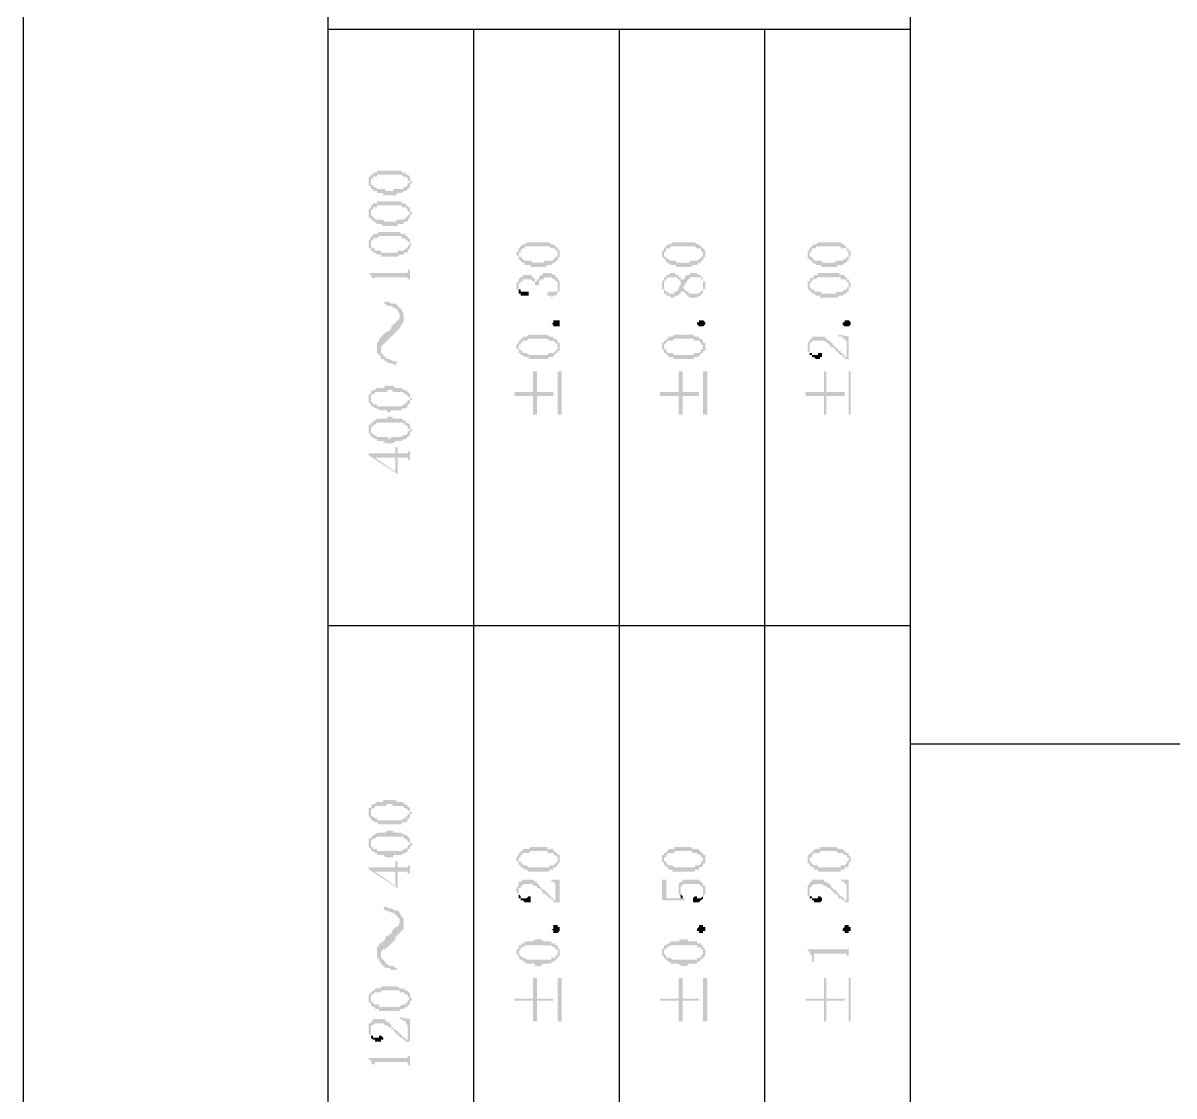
# Model space of a CAD drawing. Header units: inches. Extents: x 3613 to 8393, y -2205 to -794.
# Drawn here: x 7973.29 to 7998.61, y -1455.71 to -1432.08 of the extents above; entities that cross this region are included whole.
import ezdxf

# ---------------------------------------------------------------- set-up
doc = ezdxf.new("R2010")
doc.units = ezdxf.units.IN
doc.header["$MEASUREMENT"] = 0

msp = doc.modelspace()

# ---------------------------------------------------------------- hatches: boundary and pattern name
at = {"transparency": 33554559}
for points in [[(7980.895, -1435.605), (7980.895, -1435.65), (7980.895, -1435.65), (7980.94, -1435.695), (7980.94, -1435.56), (7980.94, -1435.514), (7980.985, -1435.514), (7980.985, -1435.469), (7981.076, -1435.469), (7981.076, -1435.424), (7981.617, -1435.424), (7981.662, -1435.469), (7981.707, -1435.469), (7981.752, -1435.514), (7981.752, -1435.56), (7981.798, -1435.56), (7981.798, -1435.605), (7981.798, -1435.469), (7981.752, -1435.424), (7981.707, -1435.424), (7981.707, -1435.379), (7981.617, -1435.379), (7981.617, -1435.334), (7981.076, -1435.334), (7981.076, -1435.379), (7980.985, -1435.379), (7980.985, -1435.424), (7980.94, -1435.424), (7980.94, -1435.469), (7980.895, -1435.469), (7980.895, -1435.514), (7980.895, -1435.56)], [(7980.94, -1435.695), (7980.94, -1435.74), (7980.985, -1435.74), (7980.985, -1435.785), (7981.076, -1435.785), (7981.076, -1435.83), (7981.211, -1435.83), (7981.211, -1435.876), (7981.482, -1435.876), (7981.527, -1435.83), (7981.617, -1435.83), (7981.662, -1435.785), (7981.707, -1435.785), (7981.752, -1435.74), (7981.752, -1435.74), (7981.798, -1435.695), (7981.798, -1435.65), (7981.798, -1435.65), (7981.843, -1435.605), (7981.843, -1435.56), (7981.798, -1435.56), (7981.798, -1435.514), (7981.798, -1435.469), (7981.798, -1435.605), (7981.752, -1435.605), (7981.752, -1435.65), (7981.752, -1435.65), (7981.707, -1435.695), (7981.662, -1435.695), (7981.662, -1435.74), (7981.437, -1435.74), (7981.437, -1435.785), (7981.256, -1435.785), (7981.256, -1435.74), (7981.076, -1435.74), (7981.03, -1435.695), (7980.985, -1435.695), (7980.985, -1435.65), (7980.94, -1435.65), (7980.94, -1435.605), (7980.94, -1435.605)], [(7980.895, -1436.282), (7980.895, -1436.372), (7980.94, -1436.372), (7980.94, -1436.282), (7980.94, -1436.237), (7980.94, -1436.191), (7980.985, -1436.191), (7980.985, -1436.146), (7981.076, -1436.146), (7981.076, -1436.101), (7981.617, -1436.101), (7981.617, -1436.146), (7981.707, -1436.146), (7981.752, -1436.191), (7981.752, -1436.237), (7981.798, -1436.237), (7981.798, -1436.282), (7981.798, -1436.146), (7981.752, -1436.146), (7981.752, -1436.101), (7981.707, -1436.101), (7981.707, -1436.056), (7981.617, -1436.056), (7981.617, -1436.011), (7981.076, -1436.011), (7981.076, -1436.056), (7980.985, -1436.056), (7980.985, -1436.101), (7980.94, -1436.101), (7980.94, -1436.146), (7980.94, -1436.146), (7980.895, -1436.191), (7980.895, -1436.237), (7980.895, -1436.237)], [(7980.94, -1436.372), (7980.94, -1436.417), (7980.985, -1436.417), (7980.985, -1436.462), (7981.03, -1436.462), (7981.076, -1436.507), (7981.166, -1436.507), (7981.211, -1436.552), (7981.527, -1436.552), (7981.527, -1436.507), (7981.662, -1436.507), (7981.662, -1436.462), (7981.752, -1436.462), (7981.752, -1436.417), (7981.752, -1436.417), (7981.798, -1436.372), (7981.798, -1436.327), (7981.798, -1436.327), (7981.843, -1436.282), (7981.843, -1436.237), (7981.798, -1436.237), (7981.798, -1436.191), (7981.798, -1436.146), (7981.798, -1436.282), (7981.798, -1436.282), (7981.752, -1436.327), (7981.752, -1436.327), (7981.707, -1436.372), (7981.707, -1436.372), (7981.662, -1436.417), (7981.527, -1436.417), (7981.482, -1436.462), (7981.256, -1436.462), (7981.211, -1436.417), (7981.03, -1436.417), (7981.03, -1436.372), (7980.985, -1436.372), (7980.985, -1436.327), (7980.94, -1436.327), (7980.94, -1436.282), (7980.94, -1436.282)], [(7980.895, -1436.959), (7980.895, -1437.004), (7980.895, -1437.049), (7980.94, -1437.049), (7980.94, -1437.094), (7980.94, -1436.959), (7980.94, -1436.914), (7980.94, -1436.868), (7980.985, -1436.868), (7980.985, -1436.823), (7981.076, -1436.823), (7981.121, -1436.778), (7981.617, -1436.778), (7981.617, -1436.823), (7981.707, -1436.823), (7981.707, -1436.868), (7981.752, -1436.868), (7981.752, -1436.914), (7981.798, -1436.914), (7981.798, -1436.959), (7981.798, -1436.823), (7981.752, -1436.823), (7981.752, -1436.778), (7981.707, -1436.778), (7981.707, -1436.733), (7981.617, -1436.733), (7981.572, -1436.688), (7981.121, -1436.688), (7981.076, -1436.733), (7980.985, -1436.733), (7980.985, -1436.778), (7980.94, -1436.778), (7980.94, -1436.823), (7980.94, -1436.823), (7980.895, -1436.868), (7980.895, -1436.914), (7980.895, -1436.914)], [(7980.94, -1437.094), (7980.985, -1437.094), (7980.985, -1437.139), (7981.03, -1437.139), (7981.076, -1437.184), (7981.166, -1437.184), (7981.166, -1437.229), (7981.527, -1437.229), (7981.572, -1437.184), (7981.662, -1437.184), (7981.662, -1437.139), (7981.752, -1437.139), (7981.752, -1437.094), (7981.752, -1437.094), (7981.798, -1437.049), (7981.798, -1437.004), (7981.798, -1437.004), (7981.843, -1436.959), (7981.843, -1436.959), (7981.798, -1436.914), (7981.798, -1436.868), (7981.798, -1436.823), (7981.798, -1436.959), (7981.798, -1436.959), (7981.752, -1437.004), (7981.752, -1437.049), (7981.707, -1437.049), (7981.662, -1437.094), (7981.527, -1437.094), (7981.527, -1437.139), (7981.166, -1437.139), (7981.166, -1437.094), (7981.03, -1437.094), (7981.03, -1437.049), (7980.985, -1437.049), (7980.94, -1437.004), (7980.94, -1436.959), (7980.94, -1436.959)], [(7984.144, -1437.184), (7984.144, -1437.184), (7984.19, -1437.229), (7984.19, -1437.275), (7984.19, -1437.184), (7984.19, -1437.139), (7984.235, -1437.139), (7984.235, -1437.094), (7984.235, -1437.094), (7984.28, -1437.049), (7984.325, -1437.049), (7984.325, -1437.004), (7984.867, -1437.004), (7984.912, -1437.049), (7985.002, -1437.049), (7985.002, -1437.094), (7985.047, -1437.094), (7985.047, -1437.139), (7985.047, -1437.184), (7985.047, -1437.049), (7985.047, -1437.049), (7985.002, -1437.004), (7985.002, -1437.004), (7984.957, -1436.959), (7984.912, -1436.959), (7984.867, -1436.914), (7984.37, -1436.914), (7984.325, -1436.959), (7984.28, -1436.959), (7984.235, -1437.004), (7984.235, -1437.004), (7984.19, -1437.049), (7984.19, -1437.094), (7984.19, -1437.094), (7984.144, -1437.139), (7984.144, -1437.139)], [(7987.349, -1437.184), (7987.349, -1437.229), (7987.394, -1437.275), (7987.394, -1437.184), (7987.394, -1437.139), (7987.394, -1437.139), (7987.439, -1437.094), (7987.439, -1437.049), (7987.529, -1437.049), (7987.529, -1437.004), (7988.071, -1437.004), (7988.116, -1437.049), (7988.206, -1437.049), (7988.206, -1437.094), (7988.206, -1437.094), (7988.252, -1437.139), (7988.252, -1437.184), (7988.252, -1437.049), (7988.252, -1437.049), (7988.206, -1437.004), (7988.206, -1437.004), (7988.161, -1436.959), (7988.116, -1436.959), (7988.071, -1436.914), (7987.575, -1436.914), (7987.529, -1436.959), (7987.484, -1436.959), (7987.439, -1437.004), (7987.439, -1437.004), (7987.394, -1437.049), (7987.394, -1437.094), (7987.349, -1437.094), (7987.349, -1437.139), (7987.349, -1437.139)], [(7990.553, -1437.184), (7990.553, -1437.275), (7990.598, -1437.275), (7990.598, -1437.184), (7990.598, -1437.139), (7990.598, -1437.139), (7990.644, -1437.094), (7990.644, -1437.049), (7990.734, -1437.049), (7990.734, -1437.004), (7991.275, -1437.004), (7991.275, -1437.049), (7991.411, -1437.049), (7991.411, -1437.094), (7991.411, -1437.094), (7991.456, -1437.139), (7991.456, -1437.184), (7991.456, -1437.049), (7991.411, -1437.049), (7991.411, -1437.004), (7991.366, -1437.004), (7991.366, -1436.959), (7991.321, -1436.959), (7991.275, -1436.914), (7990.779, -1436.914), (7990.734, -1436.959), (7990.689, -1436.959), (7990.644, -1437.004), (7990.644, -1437.004), (7990.598, -1437.049), (7990.598, -1437.094), (7990.553, -1437.094), (7990.553, -1437.139), (7990.553, -1437.139)], [(7984.19, -1437.275), (7984.235, -1437.32), (7984.235, -1437.32), (7984.28, -1437.365), (7984.325, -1437.365), (7984.325, -1437.41), (7984.46, -1437.41), (7984.46, -1437.455), (7984.776, -1437.455), (7984.821, -1437.41), (7984.912, -1437.41), (7984.957, -1437.365), (7985.002, -1437.365), (7985.002, -1437.32), (7985.047, -1437.32), (7985.047, -1437.275), (7985.047, -1437.275), (7985.092, -1437.229), (7985.092, -1437.184), (7985.092, -1437.139), (7985.092, -1437.094), (7985.092, -1437.094), (7985.047, -1437.049), (7985.047, -1437.184), (7985.047, -1437.229), (7985.002, -1437.229), (7985.002, -1437.275), (7984.957, -1437.275), (7984.957, -1437.32), (7984.776, -1437.32), (7984.731, -1437.365), (7984.506, -1437.365), (7984.46, -1437.32), (7984.325, -1437.32), (7984.28, -1437.275), (7984.28, -1437.275), (7984.235, -1437.229), (7984.19, -1437.229), (7984.19, -1437.184), (7984.19, -1437.184)], [(7987.394, -1437.275), (7987.439, -1437.32), (7987.439, -1437.365), (7987.484, -1437.365), (7987.529, -1437.41), (7987.665, -1437.41), (7987.665, -1437.455), (7987.981, -1437.455), (7988.026, -1437.41), (7988.116, -1437.41), (7988.161, -1437.365), (7988.206, -1437.365), (7988.206, -1437.32), (7988.252, -1437.32), (7988.252, -1437.275), (7988.252, -1437.275), (7988.297, -1437.229), (7988.297, -1437.184), (7988.297, -1437.139), (7988.297, -1437.094), (7988.297, -1437.094), (7988.252, -1437.049), (7988.252, -1437.184), (7988.252, -1437.229), (7988.206, -1437.229), (7988.206, -1437.275), (7988.161, -1437.275), (7988.116, -1437.32), (7987.981, -1437.32), (7987.936, -1437.365), (7987.665, -1437.365), (7987.665, -1437.32), (7987.529, -1437.32), (7987.484, -1437.275), (7987.439, -1437.275), (7987.439, -1437.229), (7987.394, -1437.229), (7987.394, -1437.184), (7987.394, -1437.184)], [(7990.598, -1437.275), (7990.598, -1437.32), (7990.644, -1437.32), (7990.644, -1437.365), (7990.689, -1437.365), (7990.734, -1437.41), (7990.824, -1437.41), (7990.869, -1437.455), (7991.185, -1437.455), (7991.23, -1437.41), (7991.321, -1437.41), (7991.366, -1437.365), (7991.411, -1437.365), (7991.411, -1437.32), (7991.456, -1437.32), (7991.456, -1437.275), (7991.456, -1437.229), (7991.501, -1437.229), (7991.501, -1437.184), (7991.501, -1437.139), (7991.501, -1437.094), (7991.456, -1437.094), (7991.456, -1437.049), (7991.456, -1437.184), (7991.456, -1437.229), (7991.411, -1437.229), (7991.411, -1437.275), (7991.366, -1437.275), (7991.321, -1437.32), (7991.185, -1437.32), (7991.14, -1437.365), (7990.869, -1437.365), (7990.869, -1437.32), (7990.689, -1437.32), (7990.689, -1437.275), (7990.644, -1437.275), (7990.644, -1437.229), (7990.598, -1437.229), (7990.598, -1437.184), (7990.598, -1437.184)], [(7980.895, -1437.591), (7980.895, -1437.591), (7980.94, -1437.636), (7980.94, -1437.681), (7980.985, -1437.681), (7980.985, -1437.726), (7980.985, -1437.816), (7980.985, -1437.726), (7981.03, -1437.681), (7981.752, -1437.681), (7981.752, -1437.726), (7981.798, -1437.726), (7981.798, -1437.816), (7981.798, -1437.41), (7981.798, -1437.5), (7981.798, -1437.5), (7981.752, -1437.545), (7981.752, -1437.591), (7981.707, -1437.591)], [(7984.144, -1437.861), (7984.144, -1437.952), (7984.19, -1437.952), (7984.19, -1437.997), (7984.19, -1437.861), (7984.19, -1437.816), (7984.235, -1437.816), (7984.235, -1437.771), (7984.28, -1437.771), (7984.28, -1437.726), (7984.46, -1437.726), (7984.506, -1437.771), (7984.551, -1437.771), (7984.551, -1437.816), (7984.551, -1437.861), (7984.596, -1437.861), (7984.596, -1437.952), (7984.596, -1437.861), (7984.641, -1437.861), (7984.641, -1437.816), (7984.641, -1437.771), (7984.641, -1437.771), (7984.686, -1437.726), (7984.731, -1437.726), (7984.776, -1437.681), (7984.912, -1437.681), (7984.957, -1437.726), (7985.002, -1437.726), (7985.002, -1437.771), (7985.047, -1437.771), (7985.047, -1437.816), (7985.047, -1437.906), (7985.047, -1437.726), (7985.047, -1437.681), (7985.002, -1437.681), (7985.002, -1437.636), (7984.957, -1437.636), (7984.912, -1437.591), (7984.731, -1437.591), (7984.731, -1437.636), (7984.686, -1437.636), (7984.641, -1437.681), (7984.641, -1437.726), (7984.596, -1437.726), (7984.596, -1437.816), (7984.596, -1437.771), (7984.551, -1437.771), (7984.551, -1437.726), (7984.551, -1437.726), (7984.506, -1437.681), (7984.506, -1437.681), (7984.46, -1437.636), (7984.28, -1437.636), (7984.28, -1437.681), (7984.235, -1437.681), (7984.19, -1437.726), (7984.19, -1437.771), (7984.19, -1437.771), (7984.144, -1437.816), (7984.144, -1437.816)], [(7984.821, -1438.042), (7984.821, -1438.087), (7984.912, -1438.087), (7984.912, -1438.132), (7984.912, -1438.132), (7984.957, -1438.087), (7985.002, -1438.087), (7985.047, -1438.042), (7985.047, -1437.997), (7985.092, -1437.997), (7985.092, -1437.952), (7985.092, -1437.861), (7985.092, -1437.816), (7985.092, -1437.771), (7985.092, -1437.771), (7985.047, -1437.726), (7985.047, -1437.906), (7985.047, -1437.997), (7984.867, -1437.997)], [(7987.349, -1437.861), (7987.349, -1437.952), (7987.394, -1437.952), (7987.394, -1437.997), (7987.394, -1438.042), (7987.439, -1438.042), (7987.439, -1438.087), (7987.529, -1438.087), (7987.529, -1438.132), (7987.62, -1438.132), (7987.62, -1438.087), (7987.71, -1438.087), (7987.71, -1438.042), (7987.755, -1438.042), (7987.755, -1437.997), (7987.8, -1437.997), (7987.8, -1437.952), (7987.8, -1437.997), (7987.8, -1437.906), (7987.8, -1437.906), (7987.845, -1437.861), (7987.845, -1437.816), (7987.89, -1437.816), (7987.89, -1437.771), (7987.89, -1437.771), (7987.936, -1437.726), (7987.936, -1437.726), (7987.981, -1437.681), (7988.206, -1437.681), (7988.206, -1437.726), (7988.252, -1437.726), (7988.252, -1437.816), (7988.252, -1437.997), (7988.252, -1437.952), (7988.297, -1437.952), (7988.297, -1437.906), (7988.297, -1437.816), (7988.297, -1437.771), (7988.252, -1437.771), (7988.252, -1437.726), (7988.252, -1437.681), (7988.206, -1437.681), (7988.206, -1437.636), (7988.161, -1437.636), (7988.116, -1437.591), (7987.981, -1437.591), (7987.936, -1437.636), (7987.89, -1437.636), (7987.845, -1437.681), (7987.845, -1437.726), (7987.8, -1437.726), (7987.8, -1437.771), (7987.8, -1437.726), (7987.755, -1437.816), (7987.755, -1437.861), (7987.755, -1437.861), (7987.71, -1437.906), (7987.71, -1437.952), (7987.71, -1437.952), (7987.665, -1437.997), (7987.62, -1437.997), (7987.62, -1438.042), (7987.484, -1438.042), (7987.484, -1437.997), (7987.439, -1437.997), (7987.394, -1437.952), (7987.394, -1437.906), (7987.394, -1437.726), (7987.394, -1437.726), (7987.349, -1437.771), (7987.349, -1437.816), (7987.349, -1437.816)], [(7987.394, -1437.726), (7987.394, -1437.861), (7987.394, -1437.816), (7987.394, -1437.771), (7987.394, -1437.771), (7987.439, -1437.726), (7987.439, -1437.726), (7987.484, -1437.681), (7987.665, -1437.681), (7987.71, -1437.726), (7987.71, -1437.726), (7987.755, -1437.771), (7987.755, -1437.816), (7987.8, -1437.726), (7987.755, -1437.726), (7987.755, -1437.681), (7987.71, -1437.681), (7987.71, -1437.636), (7987.665, -1437.636), (7987.62, -1437.591), (7987.529, -1437.591), (7987.484, -1437.636), (7987.439, -1437.636), (7987.439, -1437.681), (7987.394, -1437.681)], [(7990.553, -1437.861), (7990.553, -1437.906), (7990.553, -1437.952), (7990.598, -1437.952), (7990.598, -1437.997), (7990.598, -1437.861), (7990.598, -1437.816), (7990.598, -1437.816), (7990.644, -1437.771), (7990.644, -1437.726), (7990.734, -1437.726), (7990.779, -1437.681), (7991.275, -1437.681), (7991.275, -1437.726), (7991.366, -1437.726), (7991.411, -1437.771), (7991.411, -1437.771), (7991.456, -1437.816), (7991.456, -1437.861), (7991.456, -1437.726), (7991.411, -1437.726), (7991.411, -1437.681), (7991.366, -1437.681), (7991.366, -1437.636), (7991.275, -1437.636), (7991.23, -1437.591), (7990.779, -1437.591), (7990.779, -1437.636), (7990.689, -1437.636), (7990.689, -1437.681), (7990.644, -1437.681), (7990.598, -1437.726), (7990.598, -1437.771), (7990.553, -1437.771), (7990.553, -1437.816), (7990.553, -1437.816)], [(7990.598, -1437.997), (7990.644, -1437.997), (7990.644, -1438.042), (7990.689, -1438.042), (7990.734, -1438.087), (7990.824, -1438.087), (7990.824, -1438.132), (7991.23, -1438.132), (7991.23, -1438.087), (7991.321, -1438.087), (7991.366, -1438.042), (7991.411, -1438.042), (7991.411, -1437.997), (7991.456, -1437.997), (7991.456, -1437.952), (7991.456, -1437.906), (7991.501, -1437.906), (7991.501, -1437.861), (7991.501, -1437.816), (7991.501, -1437.816), (7991.456, -1437.771), (7991.456, -1437.726), (7991.456, -1437.861), (7991.456, -1437.906), (7991.411, -1437.906), (7991.411, -1437.952), (7991.366, -1437.952), (7991.321, -1437.997), (7991.185, -1437.997), (7991.185, -1438.042), (7990.869, -1438.042), (7990.824, -1437.997), (7990.689, -1437.997), (7990.689, -1437.952), (7990.644, -1437.952), (7990.598, -1437.906), (7990.598, -1437.861), (7990.598, -1437.861)], [(7984.19, -1437.997), (7984.19, -1438.042), (7984.235, -1438.042), (7984.235, -1438.087), (7984.415, -1438.087), (7984.415, -1438.042), (7984.415, -1437.997), (7984.235, -1437.997), (7984.235, -1437.952), (7984.19, -1437.952), (7984.19, -1437.906), (7984.19, -1437.906)], [(7987.8, -1437.997), (7987.845, -1437.997), (7987.845, -1438.042), (7987.89, -1438.042), (7987.89, -1438.087), (7987.936, -1438.087), (7987.936, -1438.132), (7988.116, -1438.132), (7988.161, -1438.087), (7988.206, -1438.087), (7988.206, -1438.042), (7988.252, -1438.042), (7988.252, -1437.997), (7988.252, -1437.861), (7988.252, -1437.952), (7988.252, -1437.952), (7988.206, -1437.997), (7988.206, -1437.997), (7988.161, -1438.042), (7987.936, -1438.042), (7987.936, -1437.997), (7987.89, -1437.997), (7987.845, -1437.952), (7987.845, -1437.952), (7987.8, -1437.906)], [(7981.211, -1438.268), (7981.256, -1438.268), (7981.301, -1438.313), (7981.391, -1438.313), (7981.437, -1438.358), (7981.482, -1438.358), (7981.527, -1438.403), (7981.572, -1438.493), (7981.572, -1438.809), (7981.572, -1438.809), (7981.617, -1438.719), (7981.662, -1438.674), (7981.662, -1438.493), (7981.617, -1438.403), (7981.572, -1438.358), (7981.572, -1438.358), (7981.527, -1438.313), (7981.482, -1438.268), (7981.391, -1438.268), (7981.346, -1438.222), (7981.256, -1438.222)], [(7981.076, -1439.26), (7981.076, -1439.351), (7981.121, -1439.396), (7981.166, -1439.441), (7981.166, -1439.26), (7981.166, -1439.215), (7981.211, -1439.17), (7981.256, -1439.125), (7981.301, -1439.08), (7981.346, -1439.035), (7981.391, -1438.99), (7981.437, -1438.945), (7981.482, -1438.899), (7981.482, -1438.899), (7981.527, -1438.854), (7981.572, -1438.809), (7981.572, -1438.538), (7981.572, -1438.583), (7981.527, -1438.629), (7981.482, -1438.674), (7981.437, -1438.719), (7981.391, -1438.764), (7981.391, -1438.809), (7981.346, -1438.854), (7981.256, -1438.899), (7981.256, -1438.899), (7981.211, -1438.945), (7981.166, -1438.99), (7981.121, -1439.035), (7981.121, -1439.08), (7981.076, -1439.125), (7981.076, -1439.17)], [(7985.092, -1438.719), (7985.092, -1438.764), (7984.957, -1438.764), (7984.957, -1438.719), (7984.912, -1438.719), (7984.957, -1438.674), (7984.957, -1438.629), (7985.092, -1438.629), (7985.092, -1438.674), (7985.092, -1438.719)], [(7988.297, -1438.719), (7988.297, -1438.719), (7988.252, -1438.764), (7988.161, -1438.764), (7988.116, -1438.719), (7988.116, -1438.674), (7988.161, -1438.674), (7988.161, -1438.629), (7988.252, -1438.629), (7988.297, -1438.674), (7988.297, -1438.719)], [(7991.501, -1438.719), (7991.501, -1438.719), (7991.456, -1438.764), (7991.366, -1438.764), (7991.321, -1438.719), (7991.321, -1438.674), (7991.366, -1438.674), (7991.366, -1438.629), (7991.456, -1438.629), (7991.501, -1438.674), (7991.501, -1438.719)], [(7984.144, -1439.215), (7984.144, -1439.26), (7984.19, -1439.26), (7984.19, -1439.306), (7984.19, -1439.351), (7984.19, -1439.215), (7984.19, -1439.17), (7984.235, -1439.17), (7984.235, -1439.125), (7984.28, -1439.125), (7984.28, -1439.08), (7984.37, -1439.08), (7984.415, -1439.035), (7984.821, -1439.035), (7984.867, -1439.08), (7984.957, -1439.08), (7985.002, -1439.125), (7985.002, -1439.125), (7985.047, -1439.17), (7985.047, -1439.215), (7985.047, -1439.08), (7985.047, -1439.08), (7985.002, -1439.035), (7984.957, -1439.035), (7984.957, -1438.99), (7984.867, -1438.99), (7984.821, -1438.945), (7984.415, -1438.945), (7984.37, -1438.99), (7984.28, -1438.99), (7984.28, -1439.035), (7984.235, -1439.035), (7984.235, -1439.08), (7984.19, -1439.08), (7984.19, -1439.125), (7984.19, -1439.125), (7984.144, -1439.17), (7984.144, -1439.17)], [(7987.349, -1439.215), (7987.349, -1439.26), (7987.349, -1439.26), (7987.394, -1439.306), (7987.394, -1439.351), (7987.394, -1439.215), (7987.394, -1439.17), (7987.394, -1439.17), (7987.439, -1439.125), (7987.439, -1439.125), (7987.484, -1439.08), (7987.575, -1439.08), (7987.62, -1439.035), (7988.026, -1439.035), (7988.071, -1439.08), (7988.161, -1439.08), (7988.206, -1439.125), (7988.206, -1439.17), (7988.252, -1439.17), (7988.252, -1439.215), (7988.252, -1439.08), (7988.252, -1439.08), (7988.206, -1439.035), (7988.161, -1439.035), (7988.161, -1438.99), (7988.071, -1438.99), (7988.026, -1438.945), (7987.62, -1438.945), (7987.575, -1438.99), (7987.484, -1438.99), (7987.484, -1439.035), (7987.439, -1439.035), (7987.439, -1439.08), (7987.394, -1439.08), (7987.394, -1439.125), (7987.349, -1439.125), (7987.349, -1439.17), (7987.349, -1439.17)], [(7990.553, -1439.215), (7990.553, -1439.26), (7990.553, -1439.306), (7990.553, -1439.306), (7990.598, -1439.351), (7990.598, -1439.215), (7990.598, -1439.125), (7990.644, -1439.125), (7990.644, -1439.08), (7990.914, -1439.08), (7990.959, -1439.125), (7991.005, -1439.125), (7991.005, -1439.17), (7991.05, -1439.17), (7991.05, -1439.215), (7991.095, -1439.215), (7991.14, -1439.26), (7991.14, -1439.26), (7991.185, -1439.306), (7991.185, -1439.306), (7991.23, -1439.351), (7991.23, -1439.351), (7991.275, -1439.396), (7991.321, -1439.396), (7991.321, -1439.441), (7991.366, -1439.441), (7991.366, -1439.486), (7991.411, -1439.486), (7991.411, -1439.441), (7991.366, -1439.441), (7991.366, -1439.396), (7991.321, -1439.396), (7991.321, -1439.351), (7991.275, -1439.351), (7991.275, -1439.306), (7991.23, -1439.306), (7991.23, -1439.26), (7991.185, -1439.26), (7991.185, -1439.215), (7991.14, -1439.215), (7991.14, -1439.17), (7991.095, -1439.17), (7991.095, -1439.125), (7991.05, -1439.125), (7991.05, -1439.08), (7991.005, -1439.08), (7990.959, -1439.035), (7990.959, -1439.035), (7990.914, -1438.99), (7990.644, -1438.99), (7990.644, -1439.035), (7990.598, -1439.035), (7990.598, -1439.08), (7990.598, -1439.08), (7990.553, -1439.125), (7990.553, -1439.17), (7990.553, -1439.17)], [(7991.23, -1438.945), (7991.23, -1438.99), (7991.321, -1438.99), (7991.321, -1439.035), (7991.366, -1439.035), (7991.366, -1439.08), (7991.411, -1439.08), (7991.411, -1439.486), (7991.456, -1439.486), (7991.456, -1438.99)], [(7981.166, -1439.441), (7981.166, -1439.486), (7981.211, -1439.486), (7981.256, -1439.531), (7981.346, -1439.576), (7981.391, -1439.576), (7981.482, -1439.621), (7981.527, -1439.531), (7981.437, -1439.531), (7981.346, -1439.486), (7981.301, -1439.486), (7981.256, -1439.441), (7981.256, -1439.441), (7981.211, -1439.396), (7981.166, -1439.351), (7981.166, -1439.26)], [(7984.19, -1439.351), (7984.235, -1439.351), (7984.235, -1439.396), (7984.28, -1439.396), (7984.325, -1439.441), (7984.415, -1439.441), (7984.415, -1439.486), (7984.821, -1439.486), (7984.867, -1439.441), (7984.957, -1439.441), (7984.957, -1439.396), (7985.002, -1439.396), (7985.002, -1439.351), (7985.047, -1439.351), (7985.047, -1439.306), (7985.092, -1439.306), (7985.092, -1439.26), (7985.092, -1439.215), (7985.092, -1439.17), (7985.092, -1439.125), (7985.047, -1439.125), (7985.047, -1439.08), (7985.047, -1439.215), (7985.047, -1439.26), (7985.047, -1439.26), (7985.002, -1439.306), (7985.002, -1439.306), (7984.957, -1439.351), (7984.867, -1439.351), (7984.821, -1439.396), (7984.415, -1439.396), (7984.37, -1439.351), (7984.28, -1439.351), (7984.28, -1439.306), (7984.235, -1439.306), (7984.235, -1439.26), (7984.19, -1439.26), (7984.19, -1439.215), (7984.19, -1439.215)], [(7987.394, -1439.351), (7987.439, -1439.351), (7987.439, -1439.396), (7987.484, -1439.396), (7987.484, -1439.441), (7987.575, -1439.441), (7987.62, -1439.486), (7988.026, -1439.486), (7988.071, -1439.441), (7988.161, -1439.441), (7988.161, -1439.396), (7988.206, -1439.396), (7988.206, -1439.351), (7988.252, -1439.351), (7988.252, -1439.306), (7988.297, -1439.306), (7988.297, -1439.26), (7988.297, -1439.215), (7988.297, -1439.17), (7988.297, -1439.125), (7988.252, -1439.125), (7988.252, -1439.08), (7988.252, -1439.215), (7988.252, -1439.26), (7988.206, -1439.26), (7988.206, -1439.306), (7988.206, -1439.306), (7988.161, -1439.351), (7988.071, -1439.351), (7988.026, -1439.396), (7987.62, -1439.396), (7987.575, -1439.351), (7987.484, -1439.351), (7987.439, -1439.306), (7987.439, -1439.26), (7987.394, -1439.26), (7987.394, -1439.215), (7987.394, -1439.215)], [(7990.598, -1439.351), (7990.598, -1439.396), (7990.644, -1439.396), (7990.644, -1439.441), (7990.689, -1439.441), (7990.734, -1439.486), (7990.824, -1439.486), (7990.824, -1439.441), (7990.869, -1439.441), (7990.869, -1439.396), (7990.869, -1439.351), (7990.779, -1439.351), (7990.779, -1439.396), (7990.644, -1439.396), (7990.644, -1439.351), (7990.598, -1439.351), (7990.598, -1439.306), (7990.598, -1439.215)], [(7984.099, -1440.208), (7984.099, -1440.298), (7984.506, -1440.298), (7984.506, -1440.705), (7984.596, -1440.705), (7984.596, -1440.298), (7984.957, -1440.298), (7984.957, -1440.208), (7984.596, -1440.208), (7984.596, -1439.757), (7984.506, -1439.757), (7984.506, -1440.208)], [(7985.137, -1440.705), (7985.137, -1439.757), (7985.047, -1439.757), (7985.047, -1440.705)], [(7987.304, -1440.208), (7987.304, -1440.298), (7987.71, -1440.298), (7987.71, -1440.705), (7987.8, -1440.705), (7987.8, -1440.298), (7988.161, -1440.298), (7988.161, -1440.208), (7987.8, -1440.208), (7987.8, -1439.757), (7987.71, -1439.757), (7987.71, -1440.208)], [(7988.342, -1440.705), (7988.342, -1439.757), (7988.252, -1439.757), (7988.252, -1440.705)], [(7990.508, -1440.208), (7990.508, -1440.298), (7990.914, -1440.298), (7990.914, -1440.705), (7990.959, -1440.705), (7990.959, -1440.298), (7991.366, -1440.298), (7991.366, -1440.208), (7990.959, -1440.208), (7990.959, -1439.757), (7990.914, -1439.757), (7990.914, -1440.208)], [(7991.501, -1440.705), (7991.501, -1439.757), (7991.456, -1439.757), (7991.456, -1440.705)], [(7980.895, -1440.344), (7980.895, -1440.389), (7980.895, -1440.434), (7980.895, -1440.434), (7980.94, -1440.479), (7980.94, -1440.344), (7980.94, -1440.298), (7980.94, -1440.298), (7980.985, -1440.253), (7981.03, -1440.253), (7981.03, -1440.208), (7981.301, -1440.208), (7981.301, -1440.163), (7981.391, -1440.163), (7981.437, -1440.208), (7981.662, -1440.208), (7981.662, -1440.253), (7981.707, -1440.253), (7981.752, -1440.298), (7981.752, -1440.298), (7981.798, -1440.344), (7981.798, -1440.253), (7981.752, -1440.208), (7981.752, -1440.208), (7981.707, -1440.163), (7981.662, -1440.163), (7981.617, -1440.118), (7981.482, -1440.118), (7981.437, -1440.073), (7981.256, -1440.073), (7981.211, -1440.118), (7981.076, -1440.118), (7981.03, -1440.163), (7980.985, -1440.163), (7980.94, -1440.208), (7980.94, -1440.253), (7980.895, -1440.253), (7980.895, -1440.298)], [(7980.94, -1440.479), (7980.94, -1440.524), (7980.985, -1440.524), (7981.03, -1440.569), (7981.076, -1440.569), (7981.121, -1440.614), (7981.301, -1440.614), (7981.301, -1440.66), (7981.346, -1440.66), (7981.391, -1440.614), (7981.617, -1440.614), (7981.617, -1440.569), (7981.707, -1440.569), (7981.752, -1440.524), (7981.752, -1440.479), (7981.798, -1440.479), (7981.798, -1440.434), (7981.798, -1440.389), (7981.843, -1440.389), (7981.843, -1440.344), (7981.798, -1440.344), (7981.798, -1440.298), (7981.798, -1440.253), (7981.798, -1440.389), (7981.752, -1440.389), (7981.752, -1440.434), (7981.707, -1440.434), (7981.707, -1440.479), (7981.662, -1440.479), (7981.617, -1440.524), (7981.076, -1440.524), (7981.076, -1440.479), (7980.985, -1440.479), (7980.985, -1440.434), (7980.94, -1440.434), (7980.94, -1440.389), (7980.94, -1440.344)], [(7980.895, -1441.021), (7980.895, -1441.066), (7980.895, -1441.111), (7980.895, -1441.111), (7980.94, -1441.156), (7980.94, -1441.021), (7980.94, -1440.975), (7980.985, -1440.975), (7980.985, -1440.93), (7981.03, -1440.93), (7981.076, -1440.885), (7981.662, -1440.885), (7981.662, -1440.93), (7981.707, -1440.93), (7981.752, -1440.975), (7981.752, -1441.021), (7981.798, -1441.021), (7981.798, -1440.93), (7981.752, -1440.885), (7981.707, -1440.885), (7981.707, -1440.84), (7981.662, -1440.84), (7981.617, -1440.795), (7981.437, -1440.795), (7981.391, -1440.75), (7981.301, -1440.75), (7981.301, -1440.795), (7981.076, -1440.795), (7981.03, -1440.84), (7980.985, -1440.84), (7980.985, -1440.885), (7980.94, -1440.885), (7980.94, -1440.93), (7980.895, -1440.93), (7980.895, -1440.975)], [(7980.94, -1441.156), (7980.94, -1441.201), (7980.985, -1441.201), (7981.03, -1441.246), (7981.076, -1441.246), (7981.076, -1441.291), (7981.211, -1441.291), (7981.256, -1441.337), (7981.437, -1441.337), (7981.482, -1441.291), (7981.617, -1441.291), (7981.662, -1441.246), (7981.707, -1441.246), (7981.752, -1441.201), (7981.752, -1441.201), (7981.798, -1441.156), (7981.798, -1441.111), (7981.798, -1441.111), (7981.843, -1441.066), (7981.843, -1441.021), (7981.798, -1441.021), (7981.798, -1440.975), (7981.798, -1440.93), (7981.798, -1441.066), (7981.752, -1441.066), (7981.752, -1441.111), (7981.752, -1441.111), (7981.707, -1441.156), (7981.662, -1441.156), (7981.617, -1441.201), (7981.391, -1441.201), (7981.346, -1441.246), (7981.346, -1441.246), (7981.301, -1441.201), (7981.076, -1441.201), (7981.03, -1441.156), (7980.985, -1441.156), (7980.985, -1441.111), (7980.94, -1441.111), (7980.94, -1441.066), (7980.94, -1441.021)], [(7980.895, -1441.562), (7980.895, -1441.607), (7981.527, -1442.013), (7981.527, -1441.652), (7981.752, -1441.652), (7981.752, -1441.698), (7981.798, -1441.698), (7981.798, -1441.788), (7981.798, -1441.427), (7981.798, -1441.517), (7981.752, -1441.517), (7981.752, -1441.562), (7981.527, -1441.562), (7981.527, -1441.427), (7981.482, -1441.427), (7981.482, -1441.968), (7981.03, -1441.652), (7981.03, -1441.652)], [(7980.895, -1441.562), (7981.03, -1441.652), (7981.482, -1441.652), (7981.482, -1441.968), (7981.482, -1441.562)], [(7980.895, -1449.46), (7980.895, -1449.505), (7980.895, -1449.551), (7980.895, -1449.551), (7980.94, -1449.596), (7980.94, -1449.46), (7980.94, -1449.415), (7980.94, -1449.415), (7980.985, -1449.37), (7981.03, -1449.37), (7981.03, -1449.325), (7981.256, -1449.325), (7981.301, -1449.28), (7981.391, -1449.28), (7981.437, -1449.325), (7981.662, -1449.325), (7981.662, -1449.37), (7981.707, -1449.37), (7981.752, -1449.415), (7981.752, -1449.415), (7981.798, -1449.46), (7981.798, -1449.37), (7981.752, -1449.325), (7981.752, -1449.325), (7981.707, -1449.28), (7981.662, -1449.28), (7981.662, -1449.235), (7981.527, -1449.235), (7981.482, -1449.19), (7981.211, -1449.19), (7981.211, -1449.235), (7981.076, -1449.235), (7981.03, -1449.28), (7980.985, -1449.28), (7980.94, -1449.325), (7980.94, -1449.37), (7980.895, -1449.37), (7980.895, -1449.415)], [(7980.94, -1449.596), (7980.94, -1449.641), (7980.985, -1449.641), (7981.03, -1449.686), (7981.076, -1449.686), (7981.121, -1449.731), (7981.617, -1449.731), (7981.617, -1449.686), (7981.707, -1449.686), (7981.752, -1449.641), (7981.752, -1449.596), (7981.798, -1449.596), (7981.798, -1449.551), (7981.798, -1449.505), (7981.843, -1449.505), (7981.843, -1449.46), (7981.798, -1449.46), (7981.798, -1449.415), (7981.798, -1449.37), (7981.798, -1449.505), (7981.752, -1449.505), (7981.752, -1449.551), (7981.707, -1449.551), (7981.707, -1449.596), (7981.662, -1449.596), (7981.617, -1449.641), (7981.076, -1449.641), (7981.076, -1449.596), (7981.03, -1449.596), (7980.985, -1449.551), (7980.94, -1449.551), (7980.94, -1449.505), (7980.94, -1449.46)], [(7980.895, -1450.137), (7980.895, -1450.182), (7980.895, -1450.228), (7980.895, -1450.228), (7980.94, -1450.273), (7980.94, -1450.137), (7980.94, -1450.092), (7980.94, -1450.092), (7980.985, -1450.047), (7981.03, -1450.047), (7981.076, -1450.002), (7981.662, -1450.002), (7981.662, -1450.047), (7981.707, -1450.047), (7981.752, -1450.092), (7981.752, -1450.092), (7981.798, -1450.137), (7981.798, -1450.047), (7981.752, -1450.002), (7981.752, -1450.002), (7981.707, -1449.957), (7981.662, -1449.957), (7981.617, -1449.912), (7981.437, -1449.912), (7981.437, -1449.866), (7981.301, -1449.866), (7981.256, -1449.912), (7981.076, -1449.912), (7981.03, -1449.957), (7980.985, -1449.957), (7980.985, -1450.002), (7980.94, -1450.002), (7980.94, -1450.047), (7980.895, -1450.047), (7980.895, -1450.092)], [(7980.94, -1450.273), (7980.94, -1450.318), (7980.985, -1450.318), (7981.03, -1450.363), (7981.076, -1450.363), (7981.076, -1450.408), (7981.211, -1450.408), (7981.256, -1450.453), (7981.437, -1450.453), (7981.437, -1450.408), (7981.617, -1450.408), (7981.662, -1450.363), (7981.707, -1450.363), (7981.752, -1450.318), (7981.752, -1450.273), (7981.798, -1450.273), (7981.798, -1450.228), (7981.798, -1450.228), (7981.843, -1450.182), (7981.843, -1450.137), (7981.798, -1450.137), (7981.798, -1450.092), (7981.798, -1450.047), (7981.798, -1450.182), (7981.752, -1450.182), (7981.752, -1450.228), (7981.752, -1450.228), (7981.707, -1450.273), (7981.662, -1450.273), (7981.617, -1450.318), (7981.076, -1450.318), (7981.076, -1450.273), (7980.985, -1450.273), (7980.985, -1450.228), (7980.94, -1450.228), (7980.94, -1450.182), (7980.94, -1450.137)], [(7984.144, -1450.498), (7984.144, -1450.543), (7984.19, -1450.543), (7984.19, -1450.589), (7984.19, -1450.634), (7984.19, -1450.498), (7984.19, -1450.453), (7984.235, -1450.453), (7984.235, -1450.408), (7984.28, -1450.408), (7984.28, -1450.363), (7984.415, -1450.363), (7984.46, -1450.318), (7984.821, -1450.318), (7984.821, -1450.363), (7984.957, -1450.363), (7984.957, -1450.408), (7985.002, -1450.408), (7985.047, -1450.453), (7985.047, -1450.498), (7985.047, -1450.363), (7985.002, -1450.363), (7985.002, -1450.318), (7984.957, -1450.318), (7984.957, -1450.273), (7984.821, -1450.273), (7984.821, -1450.228), (7984.46, -1450.228), (7984.415, -1450.273), (7984.28, -1450.273), (7984.28, -1450.318), (7984.235, -1450.318), (7984.235, -1450.363), (7984.19, -1450.363), (7984.19, -1450.408), (7984.19, -1450.408), (7984.144, -1450.453)], [(7984.19, -1450.634), (7984.235, -1450.634), (7984.235, -1450.679), (7984.28, -1450.679), (7984.325, -1450.724), (7984.37, -1450.724), (7984.415, -1450.769), (7984.867, -1450.769), (7984.867, -1450.724), (7984.957, -1450.724), (7984.957, -1450.679), (7985.002, -1450.679), (7985.047, -1450.634), (7985.047, -1450.589), (7985.092, -1450.589), (7985.092, -1450.543), (7985.092, -1450.498), (7985.092, -1450.453), (7985.092, -1450.408), (7985.047, -1450.408), (7985.047, -1450.363), (7985.047, -1450.543), (7985.047, -1450.543), (7985.002, -1450.589), (7985.002, -1450.589), (7984.957, -1450.634), (7984.867, -1450.634), (7984.867, -1450.679), (7984.415, -1450.679), (7984.37, -1450.634), (7984.28, -1450.634), (7984.28, -1450.589), (7984.235, -1450.589), (7984.235, -1450.543), (7984.19, -1450.543), (7984.19, -1450.498)], [(7987.349, -1450.498), (7987.349, -1450.543), (7987.349, -1450.543), (7987.394, -1450.589), (7987.394, -1450.634), (7987.394, -1450.498), (7987.394, -1450.453), (7987.439, -1450.453), (7987.439, -1450.408), (7987.439, -1450.408), (7987.484, -1450.363), (7987.62, -1450.363), (7987.62, -1450.318), (7987.981, -1450.318), (7988.026, -1450.363), (7988.116, -1450.363), (7988.161, -1450.408), (7988.206, -1450.408), (7988.206, -1450.453), (7988.252, -1450.453), (7988.252, -1450.498), (7988.252, -1450.363), (7988.206, -1450.363), (7988.206, -1450.318), (7988.161, -1450.318), (7988.161, -1450.273), (7988.026, -1450.273), (7987.981, -1450.228), (7987.62, -1450.228), (7987.62, -1450.273), (7987.484, -1450.273), (7987.484, -1450.318), (7987.439, -1450.318), (7987.439, -1450.363), (7987.394, -1450.363), (7987.394, -1450.408), (7987.349, -1450.408)], [(7987.394, -1450.634), (7987.439, -1450.634), (7987.439, -1450.679), (7987.484, -1450.679), (7987.484, -1450.724), (7987.575, -1450.724), (7987.575, -1450.769), (7988.071, -1450.769), (7988.071, -1450.724), (7988.161, -1450.724), (7988.161, -1450.679), (7988.206, -1450.679), (7988.252, -1450.634), (7988.252, -1450.589), (7988.297, -1450.589), (7988.297, -1450.543), (7988.297, -1450.498), (7988.297, -1450.453), (7988.297, -1450.408), (7988.252, -1450.408), (7988.252, -1450.363), (7988.252, -1450.543), (7988.206, -1450.543), (7988.206, -1450.589), (7988.206, -1450.589), (7988.161, -1450.634), (7988.071, -1450.634), (7988.071, -1450.679), (7987.62, -1450.679), (7987.575, -1450.634), (7987.484, -1450.634), (7987.439, -1450.589), (7987.439, -1450.543), (7987.394, -1450.543), (7987.394, -1450.498)], [(7990.553, -1450.498), (7990.553, -1450.543), (7990.553, -1450.589), (7990.598, -1450.589), (7990.598, -1450.634), (7990.598, -1450.498), (7990.598, -1450.453), (7990.644, -1450.453), (7990.644, -1450.408), (7990.644, -1450.408), (7990.689, -1450.363), (7990.824, -1450.363), (7990.824, -1450.318), (7991.185, -1450.318), (7991.23, -1450.363), (7991.321, -1450.363), (7991.366, -1450.408), (7991.411, -1450.408), (7991.411, -1450.453), (7991.456, -1450.453), (7991.456, -1450.498), (7991.456, -1450.363), (7991.411, -1450.363), (7991.366, -1450.318), (7991.366, -1450.318), (7991.321, -1450.273), (7991.23, -1450.273), (7991.185, -1450.228), (7990.824, -1450.228), (7990.824, -1450.273), (7990.689, -1450.273), (7990.689, -1450.318), (7990.644, -1450.318), (7990.644, -1450.363), (7990.598, -1450.363), (7990.598, -1450.408), (7990.553, -1450.408)], [(7990.598, -1450.634), (7990.598, -1450.634), (7990.644, -1450.679), (7990.689, -1450.679), (7990.689, -1450.724), (7990.779, -1450.724), (7990.779, -1450.769), (7991.275, -1450.769), (7991.275, -1450.724), (7991.366, -1450.724), (7991.366, -1450.679), (7991.411, -1450.679), (7991.456, -1450.634), (7991.456, -1450.589), (7991.456, -1450.589), (7991.501, -1450.543), (7991.501, -1450.498), (7991.501, -1450.453), (7991.501, -1450.453), (7991.456, -1450.408), (7991.456, -1450.363), (7991.456, -1450.543), (7991.411, -1450.543), (7991.411, -1450.589), (7991.411, -1450.589), (7991.366, -1450.634), (7991.275, -1450.634), (7991.275, -1450.679), (7990.779, -1450.679), (7990.779, -1450.634), (7990.689, -1450.634), (7990.644, -1450.589), (7990.644, -1450.589), (7990.598, -1450.543), (7990.598, -1450.498)], [(7980.895, -1450.679), (7980.895, -1450.724), (7981.527, -1451.13), (7981.527, -1450.769), (7981.752, -1450.769), (7981.752, -1450.814), (7981.798, -1450.814), (7981.798, -1450.905), (7981.798, -1450.543), (7981.798, -1450.634), (7981.752, -1450.634), (7981.752, -1450.679), (7981.527, -1450.679), (7981.527, -1450.543), (7981.482, -1450.543), (7981.482, -1451.085), (7981.03, -1450.769), (7981.03, -1450.769)], [(7980.895, -1450.679), (7981.03, -1450.769), (7981.482, -1450.769), (7981.482, -1451.085), (7981.482, -1450.679)], [(7984.144, -1451.175), (7984.144, -1451.22), (7984.144, -1451.22), (7984.19, -1451.266), (7984.19, -1451.311), (7984.19, -1451.175), (7984.19, -1451.13), (7984.235, -1451.13), (7984.235, -1451.085), (7984.28, -1451.085), (7984.28, -1451.04), (7984.506, -1451.04), (7984.506, -1451.085), (7984.596, -1451.085), (7984.596, -1451.13), (7984.641, -1451.13), (7984.686, -1451.175), (7984.686, -1451.175), (7984.731, -1451.22), (7984.731, -1451.266), (7984.776, -1451.266), (7984.821, -1451.311), (7984.821, -1451.311), (7984.867, -1451.356), (7984.912, -1451.356), (7984.912, -1451.401), (7984.957, -1451.401), (7984.957, -1451.446), (7985.002, -1451.446), (7985.002, -1451.401), (7984.957, -1451.401), (7984.957, -1451.356), (7984.912, -1451.356), (7984.912, -1451.311), (7984.867, -1451.311), (7984.867, -1451.266), (7984.821, -1451.266), (7984.821, -1451.22), (7984.776, -1451.22), (7984.776, -1451.175), (7984.731, -1451.175), (7984.686, -1451.13), (7984.686, -1451.13), (7984.641, -1451.085), (7984.641, -1451.04), (7984.596, -1451.04), (7984.596, -1450.995), (7984.551, -1450.995), (7984.506, -1450.95), (7984.28, -1450.95), (7984.235, -1450.995), (7984.19, -1450.995), (7984.19, -1451.04), (7984.19, -1451.085), (7984.19, -1451.085), (7984.144, -1451.13)], [(7984.867, -1450.95), (7984.912, -1450.95), (7984.912, -1450.995), (7984.957, -1450.995), (7985.002, -1451.04), (7985.002, -1451.446), (7985.092, -1451.446), (7985.092, -1450.95)], [(7987.349, -1450.95), (7987.349, -1451.401), (7987.845, -1451.401), (7987.845, -1451.356), (7987.439, -1451.356), (7987.439, -1450.95)], [(7987.71, -1451.175), (7987.71, -1451.22), (7987.71, -1451.266), (7987.71, -1451.266), (7987.755, -1451.311), (7987.755, -1451.175), (7987.755, -1451.13), (7987.755, -1451.085), (7987.8, -1451.085), (7987.8, -1451.04), (7988.161, -1451.04), (7988.206, -1451.085), (7988.206, -1451.085), (7988.252, -1451.13), (7988.252, -1451.311), (7988.252, -1451.311), (7988.297, -1451.266), (7988.297, -1451.22), (7988.297, -1451.13), (7988.297, -1451.085), (7988.252, -1451.085), (7988.252, -1451.04), (7988.252, -1451.04), (7988.206, -1450.995), (7988.206, -1450.995), (7988.161, -1450.95), (7987.8, -1450.95), (7987.8, -1450.995), (7987.755, -1450.995), (7987.71, -1451.04), (7987.71, -1451.085), (7987.71, -1451.13)], [(7990.553, -1451.175), (7990.553, -1451.22), (7990.553, -1451.311), (7990.598, -1451.311), (7990.598, -1451.175), (7990.598, -1451.13), (7990.598, -1451.13), (7990.644, -1451.085), (7990.644, -1451.085), (7990.689, -1451.04), (7990.869, -1451.04), (7990.914, -1451.085), (7990.959, -1451.085), (7991.005, -1451.13), (7991.05, -1451.13), (7991.05, -1451.175), (7991.095, -1451.175), (7991.095, -1451.22), (7991.14, -1451.22), (7991.14, -1451.266), (7991.185, -1451.266), (7991.23, -1451.311), (7991.23, -1451.356), (7991.275, -1451.356), (7991.321, -1451.401), (7991.366, -1451.401), (7991.366, -1451.446), (7991.411, -1451.446), (7991.411, -1451.401), (7991.366, -1451.401), (7991.366, -1451.356), (7991.321, -1451.356), (7991.321, -1451.311), (7991.275, -1451.311), (7991.23, -1451.266), (7991.23, -1451.266), (7991.185, -1451.22), (7991.185, -1451.175), (7991.14, -1451.175), (7991.095, -1451.13), (7991.095, -1451.13), (7991.05, -1451.085), (7991.05, -1451.04), (7991.005, -1451.04), (7990.959, -1450.995), (7990.914, -1450.995), (7990.914, -1450.95), (7990.644, -1450.95), (7990.644, -1450.995), (7990.598, -1450.995), (7990.598, -1451.04), (7990.598, -1451.04), (7990.553, -1451.085)], [(7991.23, -1450.95), (7991.275, -1450.95), (7991.321, -1450.995), (7991.366, -1450.995), (7991.366, -1451.04), (7991.411, -1451.04), (7991.411, -1451.446), (7991.456, -1451.446), (7991.456, -1450.95)], [(7987.755, -1451.311), (7987.755, -1451.356), (7987.8, -1451.356), (7987.8, -1451.311), (7987.8, -1451.311), (7987.755, -1451.266), (7987.755, -1451.22), (7987.755, -1451.175)], [(7984.19, -1451.311), (7984.19, -1451.356), (7984.235, -1451.356), (7984.235, -1451.401), (7984.28, -1451.401), (7984.325, -1451.446), (7984.46, -1451.446), (7984.46, -1451.356), (7984.46, -1451.311), (7984.415, -1451.311), (7984.37, -1451.356), (7984.235, -1451.356), (7984.235, -1451.311), (7984.235, -1451.311), (7984.19, -1451.266), (7984.19, -1451.22), (7984.19, -1451.22)], [(7988.026, -1451.401), (7988.026, -1451.446), (7988.161, -1451.446), (7988.206, -1451.401), (7988.206, -1451.401), (7988.252, -1451.356), (7988.252, -1451.22), (7988.252, -1451.266), (7988.252, -1451.311), (7988.252, -1451.311), (7988.206, -1451.356), (7988.116, -1451.356), (7988.116, -1451.311), (7988.071, -1451.311), (7988.026, -1451.356), (7988.026, -1451.356)], [(7990.598, -1451.311), (7990.598, -1451.356), (7990.644, -1451.356), (7990.644, -1451.401), (7990.689, -1451.401), (7990.689, -1451.446), (7990.824, -1451.446), (7990.869, -1451.401), (7990.869, -1451.356), (7990.869, -1451.356), (7990.824, -1451.311), (7990.779, -1451.311), (7990.779, -1451.356), (7990.644, -1451.356), (7990.644, -1451.311), (7990.598, -1451.311), (7990.598, -1451.266), (7990.598, -1451.22), (7990.598, -1451.22)], [(7981.211, -1451.582), (7981.256, -1451.627), (7981.301, -1451.627), (7981.391, -1451.672), (7981.437, -1451.672), (7981.482, -1451.717), (7981.482, -1451.717), (7981.527, -1451.762), (7981.572, -1451.807), (7981.572, -1452.123), (7981.572, -1452.123), (7981.617, -1452.078), (7981.662, -1452.033), (7981.662, -1451.807), (7981.617, -1451.762), (7981.572, -1451.672), (7981.572, -1451.672), (7981.527, -1451.627), (7981.482, -1451.627), (7981.391, -1451.582), (7981.346, -1451.582), (7981.256, -1451.536)], [(7981.076, -1452.574), (7981.076, -1452.665), (7981.121, -1452.71), (7981.166, -1452.8), (7981.166, -1452.62), (7981.166, -1452.529), (7981.211, -1452.484), (7981.256, -1452.484), (7981.301, -1452.439), (7981.346, -1452.394), (7981.391, -1452.349), (7981.437, -1452.304), (7981.482, -1452.258), (7981.482, -1452.213), (7981.527, -1452.168), (7981.572, -1452.123), (7981.572, -1451.852), (7981.572, -1451.897), (7981.527, -1451.988), (7981.482, -1451.988), (7981.437, -1452.033), (7981.391, -1452.123), (7981.391, -1452.123), (7981.346, -1452.168), (7981.256, -1452.213), (7981.256, -1452.258), (7981.211, -1452.304), (7981.166, -1452.349), (7981.121, -1452.349), (7981.121, -1452.394), (7981.076, -1452.439), (7981.076, -1452.529)], [(7985.092, -1452.033), (7985.092, -1452.078), (7985.092, -1452.078), (7985.047, -1452.123), (7984.957, -1452.123), (7984.957, -1452.078), (7984.957, -1452.078), (7984.912, -1452.033), (7984.957, -1452.033), (7984.957, -1451.988), (7984.957, -1451.943), (7985.047, -1451.943), (7985.047, -1451.988), (7985.092, -1451.988), (7985.092, -1452.033)], [(7988.297, -1452.033), (7988.297, -1452.078), (7988.252, -1452.078), (7988.252, -1452.123), (7988.161, -1452.123), (7988.161, -1452.078), (7988.116, -1452.078), (7988.116, -1452.033), (7988.116, -1452.033), (7988.161, -1451.988), (7988.161, -1451.943), (7988.252, -1451.943), (7988.252, -1451.988), (7988.297, -1451.988), (7988.297, -1452.033)], [(7991.501, -1452.033), (7991.501, -1452.078), (7991.456, -1452.078), (7991.456, -1452.123), (7991.366, -1452.123), (7991.366, -1452.078), (7991.321, -1452.078), (7991.321, -1452.033), (7991.321, -1452.033), (7991.366, -1451.988), (7991.366, -1451.943), (7991.456, -1451.943), (7991.456, -1451.988), (7991.501, -1451.988), (7991.501, -1452.033)], [(7984.144, -1452.529), (7984.144, -1452.574), (7984.144, -1452.574), (7984.19, -1452.62), (7984.19, -1452.665), (7984.19, -1452.529), (7984.19, -1452.529), (7984.235, -1452.484), (7984.235, -1452.439), (7984.28, -1452.439), (7984.325, -1452.394), (7984.912, -1452.394), (7984.957, -1452.439), (7985.002, -1452.439), (7985.002, -1452.484), (7985.047, -1452.484), (7985.047, -1452.529), (7985.047, -1452.394), (7985.002, -1452.394), (7985.002, -1452.349), (7984.912, -1452.349), (7984.912, -1452.304), (7984.731, -1452.304), (7984.686, -1452.258), (7984.551, -1452.258), (7984.506, -1452.304), (7984.325, -1452.304), (7984.325, -1452.349), (7984.28, -1452.349), (7984.235, -1452.394), (7984.19, -1452.394), (7984.19, -1452.439), (7984.19, -1452.484), (7984.144, -1452.484)], [(7984.19, -1452.665), (7984.235, -1452.71), (7984.28, -1452.71), (7984.28, -1452.755), (7984.325, -1452.755), (7984.37, -1452.8), (7984.551, -1452.8), (7984.551, -1452.845), (7984.686, -1452.845), (7984.731, -1452.8), (7984.912, -1452.8), (7984.912, -1452.755), (7984.957, -1452.755), (7985.002, -1452.71), (7985.002, -1452.71), (7985.047, -1452.665), (7985.047, -1452.665), (7985.092, -1452.62), (7985.092, -1452.529), (7985.092, -1452.484), (7985.092, -1452.484), (7985.047, -1452.439), (7985.047, -1452.574), (7985.047, -1452.62), (7985.002, -1452.62), (7985.002, -1452.665), (7984.912, -1452.665), (7984.912, -1452.71), (7984.37, -1452.71), (7984.325, -1452.665), (7984.28, -1452.665), (7984.235, -1452.62), (7984.235, -1452.62), (7984.19, -1452.574), (7984.19, -1452.529)], [(7987.349, -1452.529), (7987.349, -1452.574), (7987.349, -1452.62), (7987.394, -1452.62), (7987.394, -1452.665), (7987.394, -1452.529), (7987.394, -1452.484), (7987.439, -1452.484), (7987.439, -1452.439), (7987.484, -1452.439), (7987.529, -1452.394), (7988.116, -1452.394), (7988.116, -1452.439), (7988.206, -1452.439), (7988.206, -1452.484), (7988.252, -1452.484), (7988.252, -1452.529), (7988.252, -1452.394), (7988.206, -1452.394), (7988.206, -1452.349), (7988.116, -1452.349), (7988.116, -1452.304), (7987.936, -1452.304), (7987.89, -1452.258), (7987.755, -1452.258), (7987.71, -1452.304), (7987.529, -1452.304), (7987.529, -1452.349), (7987.484, -1452.349), (7987.439, -1452.394), (7987.394, -1452.394), (7987.394, -1452.439), (7987.394, -1452.439), (7987.349, -1452.484)], [(7987.394, -1452.665), (7987.439, -1452.71), (7987.439, -1452.71), (7987.484, -1452.755), (7987.529, -1452.755), (7987.529, -1452.8), (7987.71, -1452.8), (7987.755, -1452.845), (7987.89, -1452.845), (7987.936, -1452.8), (7988.116, -1452.8), (7988.116, -1452.755), (7988.161, -1452.755), (7988.206, -1452.71), (7988.206, -1452.71), (7988.252, -1452.665), (7988.252, -1452.665), (7988.297, -1452.62), (7988.297, -1452.529), (7988.297, -1452.484), (7988.297, -1452.484), (7988.252, -1452.439), (7988.252, -1452.574), (7988.252, -1452.574), (7988.206, -1452.62), (7988.206, -1452.665), (7988.116, -1452.665), (7988.116, -1452.71), (7987.575, -1452.71), (7987.529, -1452.665), (7987.439, -1452.665), (7987.439, -1452.62), (7987.439, -1452.62), (7987.394, -1452.574), (7987.394, -1452.529)], [(7990.553, -1452.484), (7990.553, -1452.529), (7990.598, -1452.529), (7990.598, -1452.574), (7990.598, -1452.574), (7990.644, -1452.62), (7990.644, -1452.755), (7990.689, -1452.755), (7990.689, -1452.62), (7990.689, -1452.574), (7991.411, -1452.574), (7991.411, -1452.62), (7991.456, -1452.62), (7991.456, -1452.755), (7991.456, -1452.349), (7991.456, -1452.439), (7991.456, -1452.439), (7991.411, -1452.484), (7991.366, -1452.484)], [(7981.166, -1452.8), (7981.166, -1452.8), (7981.211, -1452.845), (7981.256, -1452.89), (7981.346, -1452.89), (7981.391, -1452.935), (7981.482, -1452.935), (7981.527, -1452.89), (7981.482, -1452.89), (7981.437, -1452.845), (7981.346, -1452.845), (7981.301, -1452.8), (7981.256, -1452.8), (7981.256, -1452.755), (7981.211, -1452.71), (7981.166, -1452.665), (7981.166, -1452.62)], [(7984.099, -1453.567), (7984.099, -1453.612), (7984.506, -1453.612), (7984.506, -1454.064), (7984.596, -1454.064), (7984.596, -1453.612), (7984.957, -1453.612), (7984.957, -1453.567), (7984.596, -1453.567), (7984.596, -1453.116), (7984.506, -1453.116), (7984.506, -1453.567)], [(7985.137, -1454.064), (7985.137, -1453.116), (7985.047, -1453.116), (7985.047, -1454.064)], [(7987.304, -1453.567), (7987.304, -1453.612), (7987.71, -1453.612), (7987.71, -1454.064), (7987.8, -1454.064), (7987.8, -1453.612), (7988.161, -1453.612), (7988.161, -1453.567), (7987.8, -1453.567), (7987.8, -1453.116), (7987.71, -1453.116), (7987.71, -1453.567)], [(7988.342, -1454.064), (7988.342, -1453.116), (7988.252, -1453.116), (7988.252, -1454.064)], [(7990.508, -1453.567), (7990.508, -1453.612), (7990.914, -1453.612), (7990.914, -1454.064), (7990.959, -1454.064), (7990.959, -1453.612), (7991.366, -1453.612), (7991.366, -1453.567), (7990.959, -1453.567), (7990.959, -1453.116), (7990.914, -1453.116), (7990.914, -1453.567)], [(7991.501, -1454.064), (7991.501, -1453.116), (7991.456, -1453.116), (7991.456, -1454.064)], [(7980.895, -1453.567), (7980.895, -1453.612), (7980.895, -1453.658), (7980.94, -1453.658), (7980.94, -1453.703), (7980.94, -1453.567), (7980.94, -1453.522), (7980.94, -1453.477), (7980.985, -1453.477), (7981.03, -1453.432), (7981.166, -1453.432), (7981.166, -1453.387), (7981.572, -1453.387), (7981.572, -1453.432), (7981.662, -1453.432), (7981.707, -1453.477), (7981.752, -1453.477), (7981.752, -1453.522), (7981.752, -1453.522), (7981.798, -1453.567), (7981.798, -1453.432), (7981.752, -1453.432), (7981.752, -1453.387), (7981.707, -1453.387), (7981.662, -1453.342), (7981.572, -1453.342), (7981.527, -1453.297), (7981.166, -1453.297), (7981.166, -1453.342), (7981.03, -1453.342), (7981.03, -1453.387), (7980.985, -1453.387), (7980.94, -1453.432), (7980.94, -1453.432), (7980.895, -1453.477), (7980.895, -1453.522), (7980.895, -1453.522)], [(7980.94, -1453.703), (7980.94, -1453.703), (7980.985, -1453.748), (7981.03, -1453.748), (7981.03, -1453.793), (7981.121, -1453.793), (7981.121, -1453.838), (7981.572, -1453.838), (7981.572, -1453.793), (7981.662, -1453.793), (7981.707, -1453.748), (7981.752, -1453.748), (7981.752, -1453.703), (7981.798, -1453.703), (7981.798, -1453.658), (7981.798, -1453.612), (7981.843, -1453.612), (7981.843, -1453.567), (7981.843, -1453.567), (7981.798, -1453.522), (7981.798, -1453.477), (7981.798, -1453.432), (7981.798, -1453.567), (7981.798, -1453.567), (7981.752, -1453.612), (7981.752, -1453.658), (7981.707, -1453.658), (7981.707, -1453.703), (7981.617, -1453.703), (7981.572, -1453.748), (7981.121, -1453.748), (7981.121, -1453.703), (7981.03, -1453.703), (7980.985, -1453.658), (7980.985, -1453.658), (7980.94, -1453.612), (7980.94, -1453.567)], [(7981.572, -1453.974), (7981.572, -1454.019), (7981.617, -1454.019), (7981.662, -1454.064), (7981.707, -1454.064), (7981.707, -1454.109), (7981.707, -1454.109), (7981.752, -1454.154), (7981.752, -1454.515), (7981.798, -1454.515), (7981.798, -1454.019)], [(7980.895, -1454.244), (7980.895, -1454.289), (7980.895, -1454.335), (7980.895, -1454.335), (7980.94, -1454.38), (7980.94, -1454.244), (7980.94, -1454.199), (7980.94, -1454.154), (7980.985, -1454.154), (7981.03, -1454.109), (7981.211, -1454.109), (7981.256, -1454.154), (7981.301, -1454.154), (7981.346, -1454.199), (7981.391, -1454.199), (7981.391, -1454.244), (7981.437, -1454.244), (7981.437, -1454.289), (7981.482, -1454.289), (7981.482, -1454.335), (7981.527, -1454.335), (7981.527, -1454.38), (7981.572, -1454.38), (7981.572, -1454.425), (7981.617, -1454.425), (7981.662, -1454.47), (7981.662, -1454.47), (7981.707, -1454.515), (7981.752, -1454.515), (7981.752, -1454.47), (7981.707, -1454.47), (7981.707, -1454.425), (7981.662, -1454.425), (7981.617, -1454.38), (7981.617, -1454.38), (7981.572, -1454.335), (7981.572, -1454.335), (7981.527, -1454.289), (7981.527, -1454.289), (7981.482, -1454.244), (7981.437, -1454.244), (7981.437, -1454.199), (7981.391, -1454.199), (7981.391, -1454.154), (7981.346, -1454.109), (7981.346, -1454.109), (7981.301, -1454.064), (7981.256, -1454.064), (7981.256, -1454.019), (7980.985, -1454.019), (7980.985, -1454.064), (7980.94, -1454.064), (7980.94, -1454.109), (7980.895, -1454.109), (7980.895, -1454.154)], [(7980.94, -1454.38), (7980.94, -1454.425), (7980.94, -1454.425), (7980.985, -1454.47), (7981.03, -1454.47), (7981.03, -1454.515), (7981.166, -1454.515), (7981.166, -1454.47), (7981.211, -1454.47), (7981.211, -1454.425), (7981.211, -1454.425), (7981.166, -1454.38), (7981.121, -1454.38), (7981.121, -1454.425), (7980.985, -1454.425), (7980.985, -1454.38), (7980.94, -1454.38), (7980.94, -1454.335), (7980.94, -1454.289), (7980.94, -1454.289)], [(7980.895, -1454.876), (7980.895, -1454.921), (7980.94, -1454.921), (7980.94, -1454.966), (7980.94, -1454.966), (7980.985, -1455.012), (7980.985, -1455.057), (7980.985, -1455.102), (7980.985, -1455.012), (7981.03, -1455.012), (7981.03, -1454.966), (7981.752, -1454.966), (7981.752, -1455.012), (7981.752, -1455.012), (7981.798, -1455.057), (7981.798, -1455.102), (7981.798, -1454.741), (7981.798, -1454.831), (7981.752, -1454.831), (7981.752, -1454.876), (7981.707, -1454.876)]]:
    msp.add_hatch(color=256, dxfattribs=at).paths.add_polyline_path(points)

# ---------------------------------------------------------------- linework, layer by layer
for p, q in [((7979.992, -1259.827), (7979.992, -1546.568)), ((7992.81, -1447.959), (8389.248, -1447.959))]:
    msp.add_line(p, q)
msp.add_lwpolyline([(8393.286, -1550.827), (8393.286, -1253.827), (7973.286, -1253.827), (7973.286, -1550.827)], close=True)
for points in [[(7992.81, -1259.827), (7992.81, -1546.568)], [(7979.992, -1432.22), (7992.81, -1432.22)], [(7983.197, -1432.22), (7983.197, -1525.237)], [(7986.401, -1432.22), (7986.401, -1525.237)], [(7989.605, -1432.22), (7989.605, -1525.237)], [(7979.992, -1445.353), (7992.81, -1445.353)]]:
    msp.add_lwpolyline(points)

doc.saveas('drawing.dxf')
